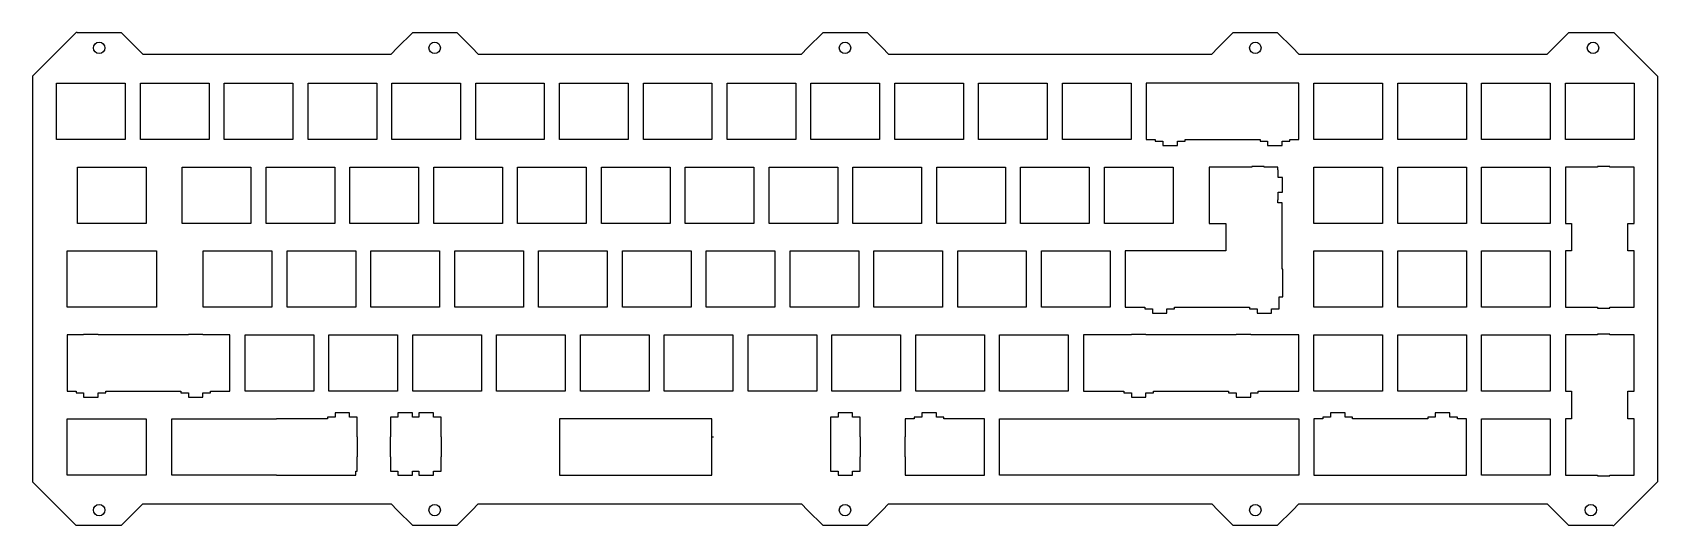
# Model space of a CAD drawing. Extents: x 26 to 395, y 93 to 205.
import ezdxf

# ---------------------------------------------------------------- set-up
doc = ezdxf.new("R2010")
doc.units = 0
doc.header["$LTSCALE"] = 10
doc.layers.get('0').update_dxf_attribs({"linetype": 'CONTINUOUS'})

msp = doc.modelspace()

# ---------------------------------------------------------------- linework, layer by layer
at = {"color": 7, "linetype": 'CONTINUOUS'}
for p, q in [((35.75, 205), (25.8505, 195.101)), ((36, 205), (35.75, 205)), ((36, 205), (46, 205)), ((46, 205), (49.5, 201.5)), ((108.75, 201.5), (112.25, 205)), ((112.25, 205), (122.25, 205)), ((122.25, 205), (125.75, 201.5)), ((202, 201.5), (205.5, 205)), ((205.5, 205), (215.5, 205)), ((215.5, 205), (219, 201.5)), ((298.75, 205), (295.25, 201.5)), ((298.75, 205), (308.75, 205)), ((308.75, 205), (312.25, 201.5)), ((375, 205), (371.5, 201.5)), ((375, 205), (385, 205)), ((385, 205), (385.25, 205)), ((385.25, 205), (395.148, 195.102)), ((49.5, 201.5), (50.9142, 200.086)), ((50.9142, 200.086), (107.336, 200.086)), ((108.75, 201.5), (107.336, 200.086)), ((125.75, 201.5), (127.164, 200.086)), ((127.164, 200.086), (200.586, 200.086)), ((202, 201.5), (200.586, 200.086)), ((219, 201.5), (220.414, 200.086)), ((220.414, 200.086), (293.836, 200.086)), ((295.25, 201.5), (293.836, 200.086)), ((312.25, 201.5), (313.664, 200.086)), ((313.664, 200.086), (370.086, 200.086)), ((371.5, 201.5), (370.086, 200.086)), ((25.8505, 195.101), (25.8505, 102.899)), ((31.3204, 193.468), (46.9198, 193.468)), ((31.3204, 180.667), (31.3204, 193.468)), ((46.9198, 193.468), (46.9198, 180.667)), ((50.3704, 193.468), (65.9698, 193.468)), ((50.3704, 180.667), (50.3704, 193.468)), ((65.9698, 193.468), (65.9698, 180.667)), ((69.4203, 193.468), (85.0198, 193.468)), ((69.4203, 180.667), (69.4203, 193.468)), ((85.0198, 193.468), (85.0198, 180.667)), ((88.4703, 193.468), (104.07, 193.468)), ((88.4703, 180.667), (88.4703, 193.468)), ((104.07, 193.468), (104.07, 180.667)), ((107.52, 193.468), (123.118, 193.468)), ((107.52, 180.667), (107.52, 193.468)), ((123.118, 193.468), (123.118, 180.667)), ((126.57, 193.468), (142.168, 193.468)), ((126.57, 180.667), (126.57, 193.468)), ((142.168, 193.468), (142.168, 180.667)), ((145.619, 193.468), (161.22, 193.468)), ((145.619, 180.667), (145.619, 193.468)), ((161.22, 193.468), (161.22, 180.667)), ((164.67, 193.468), (180.27, 193.468)), ((164.67, 180.667), (164.67, 193.468)), ((180.27, 193.468), (180.27, 180.667)), ((183.72, 193.468), (199.32, 193.468)), ((183.72, 180.667), (183.72, 193.468)), ((199.32, 193.468), (199.32, 180.667)), ((202.77, 193.468), (218.37, 193.468)), ((202.77, 180.667), (202.77, 193.468)), ((218.37, 193.468), (218.37, 180.667)), ((221.82, 193.468), (237.42, 193.468)), ((221.82, 180.667), (221.82, 193.468)), ((237.42, 193.468), (237.42, 180.667)), ((240.87, 193.468), (256.47, 193.468)), ((240.87, 180.667), (240.87, 193.468)), ((256.47, 193.468), (256.47, 180.667)), ((259.92, 193.468), (275.52, 193.468)), ((259.92, 180.667), (259.92, 193.468)), ((275.52, 193.468), (275.52, 180.667)), ((282.743, 193.468), (278.97, 193.468)), ((278.97, 193.468), (278.97, 180.667)), ((282.743, 193.519), (282.743, 193.468)), ((286.045, 193.519), (282.743, 193.519)), ((286.045, 193.468), (286.045, 193.519)), ((306.545, 193.468), (286.045, 193.468)), ((309.845, 193.519), (306.545, 193.519)), ((306.545, 193.519), (306.545, 193.468)), ((309.845, 193.468), (309.845, 193.519)), ((313.62, 193.468), (309.845, 193.468)), ((313.62, 180.667), (313.62, 193.468)), ((317.07, 193.468), (332.67, 193.468)), ((317.07, 180.667), (317.07, 193.468)), ((332.67, 193.468), (332.67, 180.667)), ((336.12, 193.468), (351.72, 193.468)), ((336.12, 180.667), (336.12, 193.468)), ((351.72, 193.468), (351.72, 180.667)), ((355.17, 193.468), (370.77, 193.468)), ((355.17, 180.667), (355.17, 193.468)), ((370.77, 193.468), (370.77, 180.667)), ((374.22, 193.468), (389.82, 193.468)), ((374.22, 180.667), (374.22, 193.468)), ((389.82, 193.468), (389.82, 180.667)), ((395.148, 195.102), (395.148, 102.898)), ((46.9198, 180.667), (31.3204, 180.667)), ((65.9698, 180.667), (50.3704, 180.667)), ((85.0198, 180.667), (69.4203, 180.667)), ((104.07, 180.667), (88.4703, 180.667)), ((123.118, 180.667), (107.52, 180.667)), ((142.168, 180.667), (126.57, 180.667)), ((161.22, 180.667), (145.619, 180.667)), ((180.27, 180.667), (164.67, 180.667)), ((199.32, 180.667), (183.72, 180.667)), ((218.37, 180.667), (202.77, 180.667)), ((237.42, 180.667), (221.82, 180.667)), ((256.47, 180.667), (240.87, 180.667)), ((275.52, 180.667), (259.92, 180.667)), ((278.97, 180.667), (281.02, 180.667)), ((281.02, 180.667), (281.02, 180.297)), ((281.02, 180.297), (282.743, 180.297)), ((282.743, 180.297), (282.743, 179.317)), ((282.743, 179.317), (286.045, 179.317)), ((286.045, 179.317), (286.045, 180.297)), ((286.045, 180.297), (287.769, 180.297)), ((287.769, 180.297), (287.769, 180.667)), ((287.769, 180.667), (304.82, 180.667)), ((304.82, 180.667), (304.82, 180.297)), ((304.82, 180.297), (306.545, 180.297)), ((306.545, 180.297), (306.545, 179.317)), ((306.545, 179.317), (309.845, 179.317)), ((309.845, 179.317), (309.845, 180.297)), ((309.845, 180.297), (311.569, 180.297)), ((311.569, 180.297), (311.569, 180.667)), ((311.569, 180.667), (313.62, 180.667)), ((332.67, 180.667), (317.07, 180.667)), ((351.72, 180.667), (336.12, 180.667)), ((370.77, 180.667), (355.17, 180.667)), ((389.82, 180.667), (374.22, 180.667)), ((36.0815, 174.418), (51.6823, 174.418)), ((36.0815, 161.618), (36.0815, 174.418)), ((51.6823, 174.418), (51.6823, 161.618)), ((59.8954, 174.418), (75.4948, 174.418)), ((59.8954, 161.618), (59.8954, 174.418)), ((75.4948, 174.418), (75.4948, 161.618)), ((78.9453, 174.418), (94.5448, 174.418)), ((78.9453, 161.618), (78.9453, 174.418)), ((94.5448, 174.418), (94.5448, 161.618)), ((97.9953, 174.418), (113.595, 174.418)), ((97.9953, 161.618), (97.9953, 174.418)), ((113.595, 174.418), (113.595, 161.618)), ((117.045, 174.418), (132.645, 174.418)), ((117.045, 161.618), (117.045, 174.418)), ((132.645, 174.418), (132.645, 161.618)), ((136.095, 174.418), (151.695, 174.418)), ((136.095, 161.618), (136.095, 174.418)), ((151.695, 174.418), (151.695, 161.618)), ((155.144, 174.418), (170.745, 174.418)), ((155.144, 161.618), (155.144, 174.418)), ((170.745, 174.418), (170.745, 161.618)), ((174.195, 174.418), (189.795, 174.418)), ((174.195, 161.618), (174.195, 174.418)), ((189.795, 174.418), (189.795, 161.618)), ((193.245, 174.418), (208.845, 174.418)), ((193.245, 161.618), (193.245, 174.418)), ((208.845, 174.418), (208.845, 161.618)), ((212.295, 174.418), (227.895, 174.418)), ((212.295, 161.618), (212.295, 174.418)), ((227.895, 174.418), (227.895, 161.618)), ((231.345, 174.418), (246.945, 174.418)), ((231.345, 161.618), (231.345, 174.418)), ((246.945, 174.418), (246.945, 161.618)), ((250.395, 174.418), (265.995, 174.418)), ((250.395, 161.618), (250.395, 174.418)), ((265.995, 174.418), (265.995, 161.618)), ((269.445, 174.418), (285.045, 174.418)), ((269.445, 161.618), (269.445, 174.418)), ((285.045, 174.418), (285.045, 161.618)), ((302.937, 174.418), (293.256, 174.418)), ((293.256, 174.418), (293.256, 161.618)), ((302.937, 174.593), (302.937, 174.418)), ((305.737, 174.593), (302.937, 174.593)), ((305.737, 174.418), (305.737, 174.593)), ((308.857, 174.418), (305.737, 174.418)), ((308.857, 173.768), (308.857, 174.418)), ((308.967, 173.768), (308.857, 173.768)), ((308.967, 172.042), (308.967, 173.768)), ((317.07, 174.418), (332.67, 174.418)), ((317.07, 161.618), (317.07, 174.418)), ((332.67, 174.418), (332.67, 161.618)), ((336.12, 174.418), (351.72, 174.418)), ((336.12, 161.618), (336.12, 174.418)), ((351.72, 174.418), (351.72, 161.618)), ((355.17, 174.418), (370.77, 174.418)), ((355.17, 161.618), (355.17, 174.418)), ((370.77, 174.418), (370.77, 161.618)), ((381.52, 174.418), (374.22, 174.418)), ((374.22, 174.418), (374.22, 161.618)), ((381.52, 174.593), (381.52, 174.418)), ((384.32, 174.593), (381.52, 174.593)), ((384.32, 174.418), (384.32, 174.593)), ((389.82, 174.418), (384.32, 174.418)), ((389.82, 161.618), (389.82, 174.418)), ((309.888, 172.042), (308.967, 172.042)), ((309.888, 168.742), (309.888, 172.042)), ((308.857, 166.292), (308.857, 167.018)), ((308.857, 167.018), (308.967, 167.018)), ((309.837, 166.292), (308.857, 166.292)), ((308.967, 167.018), (308.967, 168.742)), ((308.967, 168.742), (309.888, 168.742)), ((309.837, 151.267), (309.837, 166.292)), ((51.6823, 161.618), (36.0815, 161.618)), ((75.4948, 161.618), (59.8954, 161.618)), ((94.5448, 161.618), (78.9453, 161.618)), ((113.595, 161.618), (97.9953, 161.618)), ((132.645, 161.618), (117.045, 161.618)), ((151.695, 161.618), (136.095, 161.618)), ((170.745, 161.618), (155.144, 161.618)), ((189.795, 161.618), (174.195, 161.618)), ((208.845, 161.618), (193.245, 161.618)), ((227.895, 161.618), (212.295, 161.618)), ((246.945, 161.618), (231.345, 161.618)), ((265.995, 161.618), (250.395, 161.618)), ((285.045, 161.618), (269.445, 161.618)), ((293.256, 161.618), (297.038, 161.618)), ((297.038, 161.618), (297.038, 155.368)), ((332.67, 161.618), (317.07, 161.618)), ((351.72, 161.618), (336.12, 161.618)), ((370.77, 161.618), (355.17, 161.618)), ((374.22, 161.618), (375.619, 161.618)), ((375.619, 161.618), (375.619, 155.368)), ((388.42, 155.368), (388.42, 161.618)), ((388.42, 161.618), (389.82, 161.618)), ((33.7003, 155.368), (54.0622, 155.368)), ((33.7003, 142.568), (33.7003, 155.368)), ((54.0622, 155.368), (54.0622, 142.568)), ((64.6565, 155.368), (80.2573, 155.368)), ((64.6565, 142.568), (64.6565, 155.368)), ((80.2573, 155.368), (80.2573, 142.568)), ((83.7064, 155.368), (99.3073, 155.368)), ((83.7064, 142.568), (83.7064, 155.368)), ((99.3073, 155.368), (99.3073, 142.568)), ((102.756, 155.368), (118.357, 155.368)), ((102.756, 142.568), (102.756, 155.368)), ((118.357, 155.368), (118.357, 142.568)), ((121.806, 155.368), (137.407, 155.368)), ((121.806, 142.568), (121.806, 155.368)), ((137.407, 155.368), (137.407, 142.568)), ((140.856, 155.368), (156.457, 155.368)), ((140.856, 142.568), (140.856, 155.368)), ((156.457, 155.368), (156.457, 142.568)), ((159.906, 155.368), (175.507, 155.368)), ((159.906, 142.568), (159.906, 155.368)), ((175.507, 155.368), (175.507, 142.568)), ((178.956, 155.368), (194.557, 155.368)), ((178.956, 142.568), (178.956, 155.368)), ((194.557, 155.368), (194.557, 142.568)), ((198.006, 155.368), (213.607, 155.368)), ((198.006, 142.568), (198.006, 155.368)), ((213.607, 155.368), (213.607, 142.568)), ((217.056, 155.368), (232.657, 155.368)), ((217.056, 142.568), (217.056, 155.368)), ((232.657, 155.368), (232.657, 142.568)), ((236.106, 155.368), (251.707, 155.368)), ((236.106, 142.568), (236.106, 155.368)), ((251.707, 155.368), (251.707, 142.568)), ((255.156, 155.368), (270.757, 155.368)), ((255.156, 142.568), (255.156, 155.368)), ((270.757, 155.368), (270.757, 142.568)), ((280.362, 155.368), (274.206, 155.368)), ((274.206, 155.368), (274.206, 142.568)), ((283.661, 155.418), (280.362, 155.418)), ((280.362, 155.418), (280.362, 155.368)), ((283.661, 155.368), (283.661, 155.418)), ((297.038, 155.368), (283.661, 155.368)), ((317.07, 155.368), (332.67, 155.368)), ((317.07, 142.568), (317.07, 155.368)), ((332.67, 155.368), (332.67, 142.568)), ((336.12, 155.368), (351.72, 155.368)), ((336.12, 142.568), (336.12, 155.368)), ((351.72, 155.368), (351.72, 142.568)), ((355.17, 155.368), (370.77, 155.368)), ((355.17, 142.568), (355.17, 155.368)), ((370.77, 155.368), (370.77, 142.568)), ((375.619, 155.368), (374.22, 155.368)), ((374.22, 155.368), (374.22, 142.568)), ((389.82, 155.368), (388.42, 155.368)), ((389.82, 142.568), (389.82, 155.368)), ((310.012, 151.267), (309.837, 151.267)), ((310.012, 148.467), (310.012, 151.267)), ((310.012, 144.942), (310.012, 148.467)), ((309.188, 142.198), (309.188, 144.942)), ((309.188, 144.942), (309.888, 144.942)), ((309.888, 144.942), (310.012, 144.942)), ((54.0622, 142.568), (33.7003, 142.568)), ((80.2573, 142.568), (64.6565, 142.568)), ((99.3073, 142.568), (83.7064, 142.568)), ((118.357, 142.568), (102.756, 142.568)), ((137.407, 142.568), (121.806, 142.568)), ((156.457, 142.568), (140.856, 142.568)), ((175.507, 142.568), (159.906, 142.568)), ((194.557, 142.568), (178.956, 142.568)), ((213.607, 142.568), (198.006, 142.568)), ((232.657, 142.568), (217.056, 142.568)), ((251.707, 142.568), (236.106, 142.568)), ((270.757, 142.568), (255.156, 142.568)), ((274.206, 142.568), (278.638, 142.568)), ((278.638, 142.568), (278.638, 142.198)), ((278.638, 142.198), (280.362, 142.198)), ((280.362, 142.198), (280.362, 141.217)), ((280.362, 141.217), (283.661, 141.217)), ((283.661, 141.217), (283.661, 142.198)), ((283.661, 142.198), (285.388, 142.198)), ((285.388, 142.198), (285.388, 142.568)), ((285.388, 142.568), (301.712, 142.568)), ((301.712, 142.568), (302.439, 142.568)), ((302.439, 142.568), (302.439, 142.198)), ((302.439, 142.198), (304.162, 142.198)), ((304.162, 142.198), (304.162, 141.217)), ((304.162, 141.217), (307.463, 141.217)), ((307.463, 141.217), (307.463, 142.198)), ((307.463, 142.198), (309.188, 142.198)), ((332.67, 142.568), (317.07, 142.568)), ((351.72, 142.568), (336.12, 142.568)), ((370.77, 142.568), (355.17, 142.568)), ((374.22, 142.568), (381.52, 142.568)), ((381.52, 142.568), (381.52, 142.393)), ((381.52, 142.393), (384.32, 142.393)), ((384.32, 142.393), (384.32, 142.568)), ((384.32, 142.568), (389.82, 142.568)), ((37.4761, 136.318), (33.7003, 136.318)), ((33.7003, 136.318), (33.7003, 123.518)), ((37.4761, 136.369), (37.4761, 136.318)), ((40.7751, 136.369), (37.4761, 136.369)), ((40.7751, 136.318), (40.7751, 136.369)), ((61.2762, 136.318), (40.7751, 136.318)), ((64.5752, 136.369), (61.2762, 136.369)), ((61.2762, 136.369), (61.2762, 136.318)), ((64.5752, 136.318), (64.5752, 136.369)), ((70.7323, 136.318), (64.5752, 136.318)), ((70.7323, 123.518), (70.7323, 136.318)), ((74.1814, 136.318), (89.7823, 136.318)), ((74.1814, 123.518), (74.1814, 136.318)), ((89.7823, 136.318), (89.7823, 123.518)), ((93.2314, 136.318), (108.832, 136.318)), ((93.2314, 123.518), (93.2314, 136.318)), ((108.832, 136.318), (108.832, 123.518)), ((112.281, 136.318), (127.882, 136.318)), ((112.281, 123.518), (112.281, 136.318)), ((127.882, 136.318), (127.882, 123.518)), ((131.331, 136.318), (146.932, 136.318)), ((131.331, 123.518), (131.331, 136.318)), ((146.932, 136.318), (146.932, 123.518)), ((150.381, 136.318), (165.982, 136.318)), ((150.381, 123.518), (150.381, 136.318)), ((165.982, 136.318), (165.982, 123.518)), ((169.431, 136.318), (185.032, 136.318)), ((169.431, 123.518), (169.431, 136.318)), ((185.032, 136.318), (185.032, 123.518)), ((188.481, 136.318), (204.082, 136.318)), ((188.481, 123.518), (188.481, 136.318)), ((204.082, 136.318), (204.082, 123.518)), ((207.531, 136.318), (223.132, 136.318)), ((207.531, 123.518), (207.531, 136.318)), ((223.132, 136.318), (223.132, 123.518)), ((226.581, 136.318), (242.182, 136.318)), ((226.581, 123.518), (226.581, 136.318)), ((242.182, 136.318), (242.182, 123.518)), ((245.631, 136.318), (261.232, 136.318)), ((245.631, 123.518), (245.631, 136.318)), ((261.232, 136.318), (261.232, 123.518)), ((275.601, 136.318), (264.681, 136.318)), ((264.681, 136.318), (264.681, 123.518)), ((275.601, 136.369), (275.601, 136.318)), ((278.9, 136.369), (275.601, 136.369)), ((278.9, 136.318), (278.9, 136.369)), ((299.401, 136.318), (278.9, 136.318)), ((302.7, 136.369), (299.401, 136.369)), ((299.401, 136.369), (299.401, 136.318)), ((302.7, 136.318), (302.7, 136.369)), ((313.62, 136.318), (302.7, 136.318)), ((313.62, 123.518), (313.62, 136.318)), ((317.07, 136.318), (332.67, 136.318)), ((317.07, 123.518), (317.07, 136.318)), ((332.67, 136.318), (332.67, 123.518)), ((336.12, 136.318), (351.72, 136.318)), ((336.12, 123.518), (336.12, 136.318)), ((351.72, 136.318), (351.72, 123.518)), ((355.17, 136.318), (370.77, 136.318)), ((355.17, 123.518), (355.17, 136.318)), ((370.77, 136.318), (370.77, 123.518)), ((381.52, 136.318), (374.22, 136.318)), ((374.22, 136.318), (374.22, 123.518)), ((381.52, 136.493), (381.52, 136.318)), ((384.32, 136.493), (381.52, 136.493)), ((384.32, 136.318), (384.32, 136.493)), ((389.82, 136.318), (384.32, 136.318)), ((389.82, 123.518), (389.82, 136.318)), ((33.7003, 123.518), (35.7508, 123.518)), ((35.7508, 123.518), (35.7508, 123.147)), ((35.7508, 123.147), (37.4761, 123.147)), ((37.4761, 123.147), (37.4761, 122.167)), ((37.4761, 122.167), (40.7751, 122.167)), ((40.7751, 122.167), (40.7751, 123.147)), ((40.7751, 123.147), (42.5004, 123.147)), ((42.5004, 123.147), (42.5004, 123.518)), ((42.5004, 123.518), (59.5509, 123.518)), ((59.5509, 123.518), (59.5509, 123.147)), ((59.5509, 123.147), (61.2762, 123.147)), ((61.2762, 123.147), (61.2762, 122.167)), ((61.2762, 122.167), (64.5752, 122.167)), ((64.5752, 122.167), (64.5752, 123.147)), ((64.5752, 123.147), (66.3004, 123.147)), ((66.3004, 123.147), (66.3004, 123.518)), ((66.3004, 123.518), (70.7323, 123.518)), ((89.7823, 123.518), (74.1814, 123.518)), ((108.832, 123.518), (93.2314, 123.518)), ((127.882, 123.518), (112.281, 123.518)), ((146.932, 123.518), (131.331, 123.518)), ((165.982, 123.518), (150.381, 123.518)), ((185.032, 123.518), (169.431, 123.518)), ((204.082, 123.518), (188.481, 123.518)), ((223.132, 123.518), (207.531, 123.518)), ((242.182, 123.518), (226.581, 123.518)), ((261.232, 123.518), (245.631, 123.518)), ((264.681, 123.518), (273.876, 123.518)), ((273.876, 123.518), (273.876, 123.147)), ((273.876, 123.147), (275.601, 123.147)), ((275.601, 123.147), (275.601, 122.167)), ((275.601, 122.167), (278.9, 122.167)), ((278.9, 122.167), (278.9, 123.147)), ((278.9, 123.147), (280.626, 123.147)), ((280.626, 123.147), (280.626, 123.518)), ((280.626, 123.518), (297.676, 123.518)), ((297.676, 123.518), (297.676, 123.147)), ((297.676, 123.147), (299.401, 123.147)), ((299.401, 123.147), (299.401, 122.167)), ((299.401, 122.167), (302.7, 122.167)), ((302.7, 122.167), (302.7, 123.147)), ((302.7, 123.147), (304.425, 123.147)), ((304.425, 123.147), (304.425, 123.518)), ((304.425, 123.518), (313.62, 123.518)), ((332.67, 123.518), (317.07, 123.518)), ((351.72, 123.518), (336.12, 123.518)), ((370.77, 123.518), (355.17, 123.518)), ((374.22, 123.518), (375.619, 123.518)), ((375.619, 123.518), (375.619, 117.268)), ((388.42, 117.268), (388.42, 123.518)), ((388.42, 123.518), (389.82, 123.518)), ((94.6192, 118.617), (94.6192, 117.637)), ((97.9181, 118.617), (94.6192, 118.617)), ((97.9181, 117.637), (97.9181, 118.617)), ((112.213, 118.617), (108.912, 118.617)), ((108.912, 118.617), (108.912, 117.637)), ((112.213, 117.637), (112.213, 118.617)), ((116.97, 118.617), (113.669, 118.617)), ((113.669, 118.617), (113.669, 117.637)), ((116.97, 117.637), (116.97, 118.617)), ((212.219, 118.617), (208.912, 118.617)), ((208.912, 118.617), (208.912, 117.639)), ((212.219, 117.639), (212.219, 118.617)), ((231.269, 118.617), (227.969, 118.617)), ((227.969, 118.617), (227.969, 117.639)), ((231.269, 117.639), (231.269, 118.617)), ((320.845, 118.617), (320.845, 117.637)), ((324.145, 118.617), (320.845, 118.617)), ((324.145, 117.637), (324.145, 118.617)), ((347.945, 118.617), (344.645, 118.617)), ((344.645, 118.617), (344.645, 117.637)), ((347.945, 117.637), (347.945, 118.617)), ((33.7003, 117.268), (51.6823, 117.268)), ((33.7003, 104.468), (33.7003, 117.268)), ((51.6823, 117.268), (51.6823, 104.468)), ((57.5128, 117.268), (80.2573, 117.268)), ((57.5128, 104.468), (57.5128, 117.268)), ((80.2573, 117.268), (81.3252, 117.268)), ((92.8938, 117.268), (81.3252, 117.268)), ((94.6192, 117.637), (92.8938, 117.637)), ((92.8938, 117.637), (92.8938, 117.268)), ((99.6435, 117.637), (97.9181, 117.637)), ((99.6435, 113.167), (99.6435, 117.637)), ((108.912, 117.637), (107.188, 117.637)), ((107.188, 117.637), (107.188, 113.167)), ((113.669, 117.637), (112.213, 117.637)), ((118.695, 117.637), (116.97, 117.637)), ((118.695, 113.167), (118.695, 117.637)), ((180.27, 117.268), (145.619, 117.268)), ((145.619, 117.268), (145.619, 113.167)), ((180.27, 113.168), (180.27, 117.268)), ((208.912, 117.639), (207.189, 117.639)), ((207.189, 117.639), (207.189, 113.168)), ((213.945, 117.639), (212.219, 117.639)), ((213.945, 113.168), (213.945, 117.639)), ((226.245, 117.268), (224.2, 117.268)), ((224.2, 117.268), (224.2, 113.168)), ((227.969, 117.639), (226.245, 117.639)), ((226.245, 117.639), (226.245, 117.268)), ((232.995, 117.639), (231.269, 117.639)), ((232.995, 117.268), (232.995, 117.639)), ((242.182, 117.268), (232.995, 117.268)), ((242.182, 104.468), (242.182, 117.268)), ((245.631, 117.268), (313.62, 117.268)), ((245.631, 104.468), (245.631, 117.268)), ((313.62, 117.268), (313.62, 104.468)), ((319.12, 117.268), (317.07, 117.268)), ((317.07, 117.268), (317.07, 104.468)), ((320.845, 117.637), (319.12, 117.637)), ((319.12, 117.637), (319.12, 117.268)), ((325.869, 117.637), (324.145, 117.637)), ((325.869, 117.268), (325.869, 117.637)), ((342.92, 117.268), (325.869, 117.268)), ((344.645, 117.637), (342.92, 117.637)), ((342.92, 117.637), (342.92, 117.268)), ((349.669, 117.637), (347.945, 117.637)), ((349.669, 117.268), (349.669, 117.637)), ((351.72, 117.268), (349.669, 117.268)), ((351.72, 104.468), (351.72, 117.268)), ((355.17, 117.268), (370.77, 117.268)), ((355.17, 104.468), (355.17, 117.268)), ((370.77, 117.268), (370.77, 104.468)), ((375.619, 117.268), (374.22, 117.268)), ((374.22, 117.268), (374.22, 104.468)), ((389.82, 117.268), (388.42, 117.268)), ((389.82, 104.468), (389.82, 117.268)), ((99.6435, 113.167), (99.6435, 108.567)), ((107.188, 108.567), (107.188, 113.167)), ((118.695, 113.167), (118.695, 108.567)), ((145.619, 113.167), (145.619, 108.567)), ((180.27, 108.569), (180.27, 113.168)), ((180.27, 113.168), (180.602, 113.157)), ((207.189, 113.168), (207.189, 108.569)), ((213.945, 113.168), (213.945, 108.569)), ((224.2, 108.569), (224.2, 113.168)), ((99.6435, 105.337), (99.6435, 108.567)), ((107.188, 108.567), (107.188, 105.337)), ((118.695, 105.337), (118.695, 108.567)), ((145.619, 108.567), (145.619, 104.468)), ((180.27, 104.468), (180.27, 108.569)), ((207.189, 108.569), (207.189, 105.337)), ((213.945, 105.338), (213.945, 108.569)), ((224.2, 108.569), (224.2, 104.468)), ((51.6823, 104.468), (33.7003, 104.468)), ((80.2573, 104.468), (57.5128, 104.468)), ((81.3252, 104.468), (80.2573, 104.468)), ((81.3252, 104.468), (94.6192, 104.468)), ((94.6192, 104.468), (94.6192, 104.418)), ((94.6192, 104.418), (97.9181, 104.418)), ((97.9181, 104.418), (97.9181, 104.468)), ((97.9181, 104.468), (99.3073, 104.468)), ((99.3073, 104.468), (99.3073, 105.337)), ((99.3073, 105.337), (99.6435, 105.337)), ((107.188, 105.337), (108.912, 105.337)), ((108.912, 105.337), (108.912, 104.418)), ((108.912, 104.418), (112.213, 104.418)), ((112.213, 104.418), (112.213, 105.337)), ((112.213, 105.337), (113.669, 105.337)), ((113.669, 105.337), (113.669, 104.418)), ((113.669, 104.418), (116.97, 104.418)), ((116.97, 104.418), (116.97, 105.337)), ((116.97, 105.337), (118.695, 105.337)), ((145.619, 104.468), (180.27, 104.468)), ((207.189, 105.337), (208.912, 105.337)), ((208.912, 105.337), (208.912, 104.418)), ((208.912, 104.418), (212.219, 104.418)), ((212.219, 104.418), (212.219, 105.337)), ((212.219, 105.337), (213.938, 105.337)), ((213.938, 105.337), (213.938, 105.338)), ((213.938, 105.338), (213.945, 105.338)), ((224.2, 104.468), (227.969, 104.468)), ((227.969, 104.468), (227.969, 104.418)), ((227.969, 104.418), (231.269, 104.418)), ((231.269, 104.418), (231.269, 104.468)), ((231.269, 104.468), (242.182, 104.468)), ((313.62, 104.468), (245.631, 104.468)), ((317.07, 104.468), (320.845, 104.468)), ((320.845, 104.468), (320.845, 104.418)), ((320.845, 104.418), (324.145, 104.418)), ((324.145, 104.418), (324.145, 104.468)), ((324.145, 104.468), (344.645, 104.468)), ((344.645, 104.468), (344.645, 104.418)), ((344.645, 104.418), (347.945, 104.418)), ((347.945, 104.418), (347.945, 104.468)), ((347.945, 104.468), (351.72, 104.468)), ((370.77, 104.468), (355.17, 104.468)), ((374.22, 104.468), (381.52, 104.468)), ((381.52, 104.468), (381.52, 104.293)), ((381.52, 104.293), (384.32, 104.293)), ((384.32, 104.293), (384.32, 104.468)), ((384.32, 104.468), (389.82, 104.468)), ((35.75, 93), (25.8505, 102.899)), ((385.25, 93), (395.148, 102.898)), ((46, 93), (49.5, 96.5)), ((49.5, 96.5), (50.9142, 97.9142)), ((50.9142, 97.9142), (107.336, 97.9142)), ((108.75, 96.5), (107.336, 97.9142)), ((108.75, 96.5), (112.25, 93)), ((122.25, 93), (125.75, 96.5)), ((125.75, 96.5), (127.164, 97.9142)), ((127.164, 97.9142), (200.586, 97.9142)), ((202, 96.5), (200.586, 97.9142)), ((202, 96.5), (205.5, 93)), ((215.5, 93), (219, 96.5)), ((219, 96.5), (220.414, 97.9142)), ((220.414, 97.9142), (293.836, 97.9142)), ((295.25, 96.5), (293.836, 97.9142)), ((295.25, 96.5), (298.75, 93)), ((312.25, 96.5), (308.75, 93)), ((312.25, 96.5), (313.664, 97.9142)), ((313.664, 97.9142), (370.086, 97.9142)), ((371.5, 96.5), (370.086, 97.9142)), ((371.5, 96.5), (375, 93)), ((36, 93), (35.75, 93)), ((46, 93), (36, 93)), ((122.25, 93), (112.25, 93)), ((215.5, 93), (205.5, 93)), ((308.75, 93), (298.75, 93)), ((385, 93), (375, 93)), ((385, 93), (385.25, 93))]:
    msp.add_line(p, q, dxfattribs=at)
for centre in [(41, 201.5), (117.25, 201.5), (210.5, 201.5), (303.75, 201.5), (380.5, 201.5), (41, 96.5), (117.25, 96.5), (210.5, 96.5), (303.75, 96.5), (380, 96.5)]:
    msp.add_circle(centre, 1.3, dxfattribs=at)

doc.saveas('drawing.dxf')
